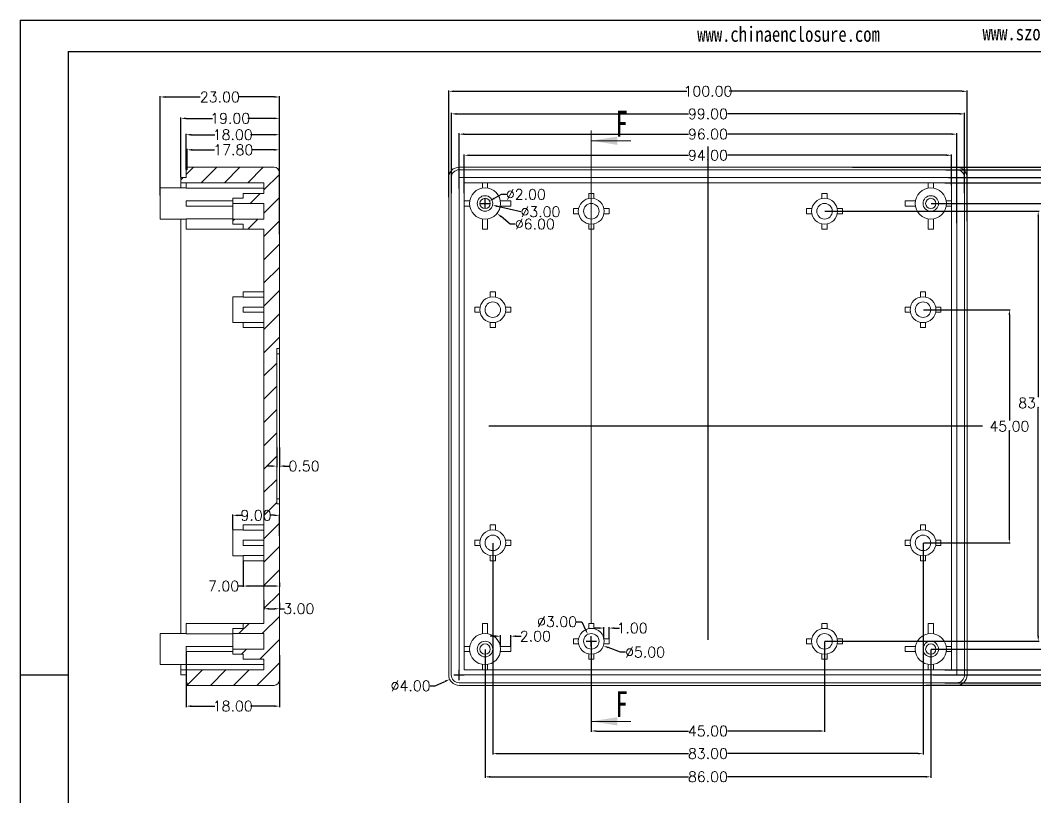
# Model space of a CAD drawing. Header units: inches. Extents: x 1348 to 2103, y 1126 to 1378.
# Drawn here: x 1745.8 to 1941.5, y 1228.6 to 1378.5 of the extents above; entities that cross this region are included whole.
import ezdxf

# ---------------------------------------------------------------- set-up
doc = ezdxf.new("R2010")
doc.units = ezdxf.units.IN
doc.header["$LTSCALE"] = 15
doc.linetypes.add('CENTER', pattern=[10.16, 6.35, -1.27, 1.27, -1.27])
doc.linetypes.add('PHANTOM', pattern=[12.7, 6.35, -1.27, 1.27, -1.27, 1.27, -1.27])
doc.layers.add('文字', color=81, linetype='Continuous')
doc.styles.add('SLDTEXTSTYLE6', font='TXT', dxfattribs={"width": 0.7})
doc.styles.get("Standard").update_dxf_attribs({"font": 'txt', "bigfont": 'gbcbig.shx'})
doc.styles.add('宋体', font='', dxfattribs={"width": 0.8, "height": 3.5})
doc.styles.get('宋体').set_extended_font_data('SimSun')
doc.dimstyles.new('2.5', dxfattribs={"dimtxt": 2, "dimasz": 1, "dimexe": 0.18, "dimexo": 0.0625, "dimgap": 0.09, "dimtad": 0, "dimtih": 1, "dimtoh": 1, "dimzin": 0, "dimdsep": 46, "dimtxsty": 'Standard', "dimcen": 1, "dimadec": 0, "dimazin": 2, "dimtfac": 1, "dimtofl": 0, "dimtmove": 0, "dimatfit": 3, "dimfxl": 0, "dimtolj": 1, "dimtzin": 0, "dimarcsym": 0})

# ---------------------------------------------------------------- blocks, each defined once
blk = doc.blocks.new('*D142')
at = {"color": 0, "lineweight": -2, "transparency": 16777216}
for p, q in [((1920, 1322.63), (1936.78, 1322.63)), ((1936.6, 1321.63), (1936.6, 1301.22)), ((1936.6, 1278.63), (1936.6, 1299.04)), ((1920, 1277.63), (1936.78, 1277.63))]:
    blk.add_line(p, q, dxfattribs=at)
at = {"color": 0, "transparency": 16777216}
for points in [[(1936.43, 1321.63), (1936.76, 1321.63), (1936.6, 1322.63)], [(1936.43, 1278.63), (1936.76, 1278.63), (1936.6, 1277.63)]]:
    blk.add_solid(points, dxfattribs=at)
at = {"layer": 'Defpoints', "color": 0, "transparency": 16777216}
for p in [(1919.94, 1322.63), (1936.6, 1322.63), (1919.94, 1277.63)]:
    blk.add_point(p, dxfattribs=at)
at = {"color": 0, "transparency": 16777216, "insert": (1936.6, 1300.13), "char_height": 2, "attachment_point": 5}
blk.add_mtext('\\A1;45.00', dxfattribs=at)
blk = doc.blocks.new('*D143')
at = {"color": 0, "lineweight": -2, "transparency": 16777216}
for p, q in [((1901, 1341.63), (1942.34, 1341.63)), ((1942.16, 1340.63), (1942.16, 1305.72)), ((1942.16, 1259.63), (1942.16, 1303.54)), ((1901, 1258.63), (1942.34, 1258.63))]:
    blk.add_line(p, q, dxfattribs=at)
at = {"color": 0, "transparency": 16777216}
for points in [[(1942, 1340.63), (1942.33, 1340.63), (1942.16, 1341.63)], [(1942, 1259.63), (1942.33, 1259.63), (1942.16, 1258.63)]]:
    blk.add_solid(points, dxfattribs=at)
at = {"layer": 'Defpoints', "color": 0, "transparency": 16777216}
for p in [(1900.94, 1341.63), (1942.16, 1341.63), (1900.94, 1258.63)]:
    blk.add_point(p, dxfattribs=at)
at = {"color": 0, "transparency": 16777216, "insert": (1942.16, 1304.63), "char_height": 2, "attachment_point": 5}
blk.add_mtext('\\A1;83.00', dxfattribs=at)
blk = doc.blocks.new('*D144')
at = {"color": 0, "lineweight": -2, "transparency": 16777216}
for p, q in [((1921.5, 1343.13), (1947.84, 1343.13)), ((1947.66, 1342.13), (1947.66, 1301.22)), ((1947.66, 1258.13), (1947.66, 1299.04)), ((1921.5, 1257.13), (1947.84, 1257.13))]:
    blk.add_line(p, q, dxfattribs=at)
at = {"color": 0, "transparency": 16777216}
for points in [[(1947.5, 1342.13), (1947.83, 1342.13), (1947.66, 1343.13)], [(1947.5, 1258.13), (1947.83, 1258.13), (1947.66, 1257.13)]]:
    blk.add_solid(points, dxfattribs=at)
at = {"layer": 'Defpoints', "color": 0, "transparency": 16777216}
for p in [(1921.44, 1343.13), (1947.66, 1343.13), (1921.44, 1257.13)]:
    blk.add_point(p, dxfattribs=at)
at = {"color": 0, "transparency": 16777216, "insert": (1947.66, 1300.13), "char_height": 2, "attachment_point": 5}
blk.add_mtext('\\A1;86.00', dxfattribs=at)
blk = doc.blocks.new('*D145')
at = {"color": 0, "lineweight": -2, "transparency": 16777216}
for p, q in [((1924.13, 1347.13), (1953.07, 1347.13)), ((1952.89, 1346.13), (1952.89, 1296.68)), ((1952.89, 1254.13), (1952.89, 1294.5)), ((1924.13, 1253.13), (1953.07, 1253.13))]:
    blk.add_line(p, q, dxfattribs=at)
at = {"color": 0, "transparency": 16777216}
for points in [[(1952.73, 1346.13), (1953.06, 1346.13), (1952.89, 1347.13)], [(1952.73, 1254.13), (1953.06, 1254.13), (1952.89, 1253.13)]]:
    blk.add_solid(points, dxfattribs=at)
at = {"layer": 'Defpoints', "color": 0, "transparency": 16777216}
for p in [(1924.07, 1347.13), (1924.07, 1253.13), (1952.89, 1253.13)]:
    blk.add_point(p, dxfattribs=at)
at = {"color": 0, "transparency": 16777216, "insert": (1952.89, 1295.59), "char_height": 2, "attachment_point": 5}
blk.add_mtext('\\A1;94.00', dxfattribs=at)
blk = doc.blocks.new('*D146')
at = {"color": 0, "lineweight": -2, "transparency": 16777216}
for p, q in [((1924.83, 1348.13), (1958.32, 1348.13)), ((1958.14, 1347.13), (1958.14, 1301.22)), ((1958.14, 1253.13), (1958.14, 1299.04)), ((1921.88, 1252.13), (1958.32, 1252.13))]:
    blk.add_line(p, q, dxfattribs=at)
at = {"color": 0, "transparency": 16777216}
for points in [[(1957.97, 1347.13), (1958.3, 1347.13), (1958.14, 1348.13)], [(1957.97, 1253.13), (1958.3, 1253.13), (1958.14, 1252.13)]]:
    blk.add_solid(points, dxfattribs=at)
at = {"layer": 'Defpoints', "color": 0, "transparency": 16777216}
for p in [(1924.76, 1348.13), (1958.14, 1348.13), (1921.82, 1252.13)]:
    blk.add_point(p, dxfattribs=at)
at = {"color": 0, "transparency": 16777216, "insert": (1958.14, 1300.13), "char_height": 2, "attachment_point": 5}
blk.add_mtext('\\A1;96.00', dxfattribs=at)
blk = doc.blocks.new('*D147')
at = {"color": 0, "lineweight": -2, "transparency": 16777216}
for p, q in [((1924.36, 1349.63), (1963.16, 1349.63)), ((1962.98, 1348.63), (1962.98, 1306.2)), ((1962.98, 1251.63), (1962.98, 1304.02)), ((1924.13, 1250.63), (1963.16, 1250.63))]:
    blk.add_line(p, q, dxfattribs=at)
at = {"color": 0, "transparency": 16777216}
for points in [[(1962.81, 1348.63), (1963.14, 1348.63), (1962.98, 1349.63)], [(1962.81, 1251.63), (1963.14, 1251.63), (1962.98, 1250.63)]]:
    blk.add_solid(points, dxfattribs=at)
at = {"layer": 'Defpoints', "color": 0, "transparency": 16777216}
for p in [(1924.3, 1349.63), (1962.98, 1349.63), (1924.07, 1250.63)]:
    blk.add_point(p, dxfattribs=at)
at = {"color": 0, "transparency": 16777216, "insert": (1962.98, 1305.11), "char_height": 2, "attachment_point": 5}
blk.add_mtext('\\A1;99.00', dxfattribs=at)
blk = doc.blocks.new('*D148')
at = {"color": 0, "lineweight": -2, "transparency": 16777216}
for p, q in [((1906.35, 1350.13), (1969.37, 1350.13)), ((1969.19, 1349.13), (1969.19, 1301.22)), ((1969.19, 1251.13), (1969.19, 1299.04)), ((1920.56, 1250.13), (1969.37, 1250.13))]:
    blk.add_line(p, q, dxfattribs=at)
at = {"color": 0, "transparency": 16777216}
for points in [[(1969.02, 1349.13), (1969.35, 1349.13), (1969.19, 1350.13)], [(1969.02, 1251.13), (1969.35, 1251.13), (1969.19, 1250.13)]]:
    blk.add_solid(points, dxfattribs=at)
at = {"layer": 'Defpoints', "color": 0, "transparency": 16777216}
for p in [(1906.29, 1350.13), (1920.49, 1250.13), (1969.19, 1250.13)]:
    blk.add_point(p, dxfattribs=at)
at = {"color": 0, "transparency": 16777216, "insert": (1969.19, 1300.13), "char_height": 2, "attachment_point": 5}
blk.add_mtext('\\A1;100.00', dxfattribs=at)
blk = doc.blocks.new('*D151')
at = {"color": 0, "lineweight": -2, "transparency": 16777216}
for p, q in [((1831.44, 1345.14), (1831.44, 1352.61)), ((1832.44, 1352.43), (1874.68, 1352.43)), ((1924.44, 1352.43), (1882.2, 1352.43)), ((1925.44, 1346.65), (1925.44, 1352.61))]:
    blk.add_line(p, q, dxfattribs=at)
at = {"color": 0, "transparency": 16777216}
for points in [[(1832.44, 1352.6), (1832.44, 1352.27), (1831.44, 1352.43)], [(1924.44, 1352.6), (1924.44, 1352.27), (1925.44, 1352.43)]]:
    blk.add_solid(points, dxfattribs=at)
at = {"layer": 'Defpoints', "color": 0, "transparency": 16777216}
for p in [(1831.44, 1352.43), (1925.44, 1346.59), (1831.44, 1345.08)]:
    blk.add_point(p, dxfattribs=at)
at = {"color": 0, "transparency": 16777216, "insert": (1878.44, 1352.43), "char_height": 2, "attachment_point": 5}
blk.add_mtext('\\A1;94.00', dxfattribs=at)
blk = doc.blocks.new('*D152')
at = {"color": 0, "lineweight": -2, "transparency": 16777216}
for p, q in [((1830.44, 1345.99), (1830.44, 1356.69)), ((1831.44, 1356.51), (1874.68, 1356.51)), ((1925.44, 1356.51), (1882.2, 1356.51)), ((1926.44, 1339.31), (1926.44, 1356.69))]:
    blk.add_line(p, q, dxfattribs=at)
at = {"color": 0, "transparency": 16777216}
for points in [[(1831.44, 1356.67), (1831.44, 1356.34), (1830.44, 1356.51)], [(1925.44, 1356.67), (1925.44, 1356.34), (1926.44, 1356.51)]]:
    blk.add_solid(points, dxfattribs=at)
at = {"layer": 'Defpoints', "color": 0, "transparency": 16777216}
for p in [(1926.44, 1356.51), (1830.44, 1345.93), (1926.44, 1339.25)]:
    blk.add_point(p, dxfattribs=at)
at = {"color": 0, "transparency": 16777216, "insert": (1878.44, 1356.51), "char_height": 2, "attachment_point": 5}
blk.add_mtext('\\A1;96.00', dxfattribs=at)
blk = doc.blocks.new('*D153')
at = {"color": 0, "lineweight": -2, "transparency": 16777216}
for p, q in [((1828.94, 1345.14), (1828.94, 1360.6)), ((1829.94, 1360.42), (1874.68, 1360.42)), ((1926.94, 1360.42), (1882.2, 1360.42)), ((1927.94, 1345.14), (1927.94, 1360.6))]:
    blk.add_line(p, q, dxfattribs=at)
at = {"color": 0, "transparency": 16777216}
for points in [[(1829.94, 1360.59), (1829.94, 1360.25), (1828.94, 1360.42)], [(1926.94, 1360.59), (1926.94, 1360.25), (1927.94, 1360.42)]]:
    blk.add_solid(points, dxfattribs=at)
at = {"layer": 'Defpoints', "color": 0, "transparency": 16777216}
for p in [(1927.94, 1360.42), (1828.94, 1345.08), (1927.94, 1345.08)]:
    blk.add_point(p, dxfattribs=at)
at = {"color": 0, "transparency": 16777216, "insert": (1878.44, 1360.42), "char_height": 2, "attachment_point": 5}
blk.add_mtext('\\A1;99.00', dxfattribs=at)
blk = doc.blocks.new('*D154')
at = {"color": 0, "lineweight": -2, "transparency": 16777216}
for p, q in [((1828.44, 1344.33), (1828.44, 1364.96)), ((1829.44, 1364.78), (1874.35, 1364.78)), ((1927.44, 1364.78), (1882.53, 1364.78)), ((1928.44, 1339.7), (1928.44, 1364.96))]:
    blk.add_line(p, q, dxfattribs=at)
at = {"color": 0, "transparency": 16777216}
for points in [[(1829.44, 1364.94), (1829.44, 1364.61), (1828.44, 1364.78)], [(1927.44, 1364.94), (1927.44, 1364.61), (1928.44, 1364.78)]]:
    blk.add_solid(points, dxfattribs=at)
at = {"layer": 'Defpoints', "color": 0, "transparency": 16777216}
for p in [(1828.44, 1364.78), (1828.44, 1344.27), (1928.44, 1339.64)]:
    blk.add_point(p, dxfattribs=at)
at = {"color": 0, "transparency": 16777216, "insert": (1878.44, 1364.78), "char_height": 2, "attachment_point": 5}
blk.add_mtext('\\A1;100.00', dxfattribs=at)
blk = doc.blocks.new('*D155')
at = {"color": 0, "lineweight": -2, "transparency": 16777216}
for p, q in [((1855.94, 1258.56), (1855.94, 1241.13)), ((1900.94, 1258.56), (1900.94, 1241.13)), ((1856.94, 1241.31), (1874.68, 1241.31)), ((1899.94, 1241.31), (1882.2, 1241.31))]:
    blk.add_line(p, q, dxfattribs=at)
at = {"color": 0, "transparency": 16777216}
for points in [[(1856.94, 1241.48), (1856.94, 1241.15), (1855.94, 1241.31)], [(1899.94, 1241.48), (1899.94, 1241.15), (1900.94, 1241.31)]]:
    blk.add_solid(points, dxfattribs=at)
at = {"layer": 'Defpoints', "color": 0, "transparency": 16777216}
for p in [(1855.94, 1258.63), (1900.94, 1258.63), (1900.94, 1241.31)]:
    blk.add_point(p, dxfattribs=at)
at = {"color": 0, "transparency": 16777216, "insert": (1878.44, 1241.31), "char_height": 2, "attachment_point": 5}
blk.add_mtext('\\A1;45.00', dxfattribs=at)
blk = doc.blocks.new('*D156')
at = {"color": 0, "lineweight": -2, "transparency": 16777216}
for p, q in [((1836.94, 1277.56), (1836.94, 1236.77)), ((1919.94, 1277.56), (1919.94, 1236.77)), ((1837.94, 1236.95), (1874.68, 1236.95)), ((1918.94, 1236.95), (1882.2, 1236.95))]:
    blk.add_line(p, q, dxfattribs=at)
at = {"color": 0, "transparency": 16777216}
for points in [[(1837.94, 1237.11), (1837.94, 1236.78), (1836.94, 1236.95)], [(1918.94, 1237.11), (1918.94, 1236.78), (1919.94, 1236.95)]]:
    blk.add_solid(points, dxfattribs=at)
at = {"layer": 'Defpoints', "color": 0, "transparency": 16777216}
for p in [(1836.94, 1277.63), (1919.94, 1277.63), (1919.94, 1236.95)]:
    blk.add_point(p, dxfattribs=at)
at = {"color": 0, "transparency": 16777216, "insert": (1878.44, 1236.95), "char_height": 2, "attachment_point": 5}
blk.add_mtext('\\A1;83.00', dxfattribs=at)
blk = doc.blocks.new('*D157')
at = {"color": 0, "lineweight": -2, "transparency": 16777216}
for p, q in [((1835.44, 1257.06), (1835.44, 1232.29)), ((1921.44, 1257.06), (1921.44, 1232.29)), ((1836.44, 1232.47), (1874.68, 1232.47)), ((1920.44, 1232.47), (1882.2, 1232.47))]:
    blk.add_line(p, q, dxfattribs=at)
at = {"color": 0, "transparency": 16777216}
for points in [[(1836.44, 1232.64), (1836.44, 1232.3), (1835.44, 1232.47)], [(1920.44, 1232.64), (1920.44, 1232.3), (1921.44, 1232.47)]]:
    blk.add_solid(points, dxfattribs=at)
at = {"layer": 'Defpoints', "color": 0, "transparency": 16777216}
for p in [(1835.44, 1257.13), (1921.44, 1257.13), (1921.44, 1232.47)]:
    blk.add_point(p, dxfattribs=at)
at = {"color": 0, "transparency": 16777216, "insert": (1878.44, 1232.47), "char_height": 2, "attachment_point": 5}
blk.add_mtext('\\A1;86.00', dxfattribs=at)
blk = doc.blocks.new('*D158')
at = {"color": 0, "lineweight": -2, "transparency": 16777216}
for p, q in [((1777.97, 1350.19), (1777.97, 1353.66)), ((1778.97, 1353.48), (1783.28, 1353.48)), ((1794.77, 1353.48), (1790.46, 1353.48)), ((1795.77, 1346.03), (1795.77, 1353.66))]:
    blk.add_line(p, q, dxfattribs=at)
at = {"color": 0, "transparency": 16777216}
for points in [[(1778.97, 1353.65), (1778.97, 1353.31), (1777.97, 1353.48)], [(1794.77, 1353.65), (1794.77, 1353.31), (1795.77, 1353.48)]]:
    blk.add_solid(points, dxfattribs=at)
at = {"layer": 'Defpoints', "color": 0, "transparency": 16777216}
for p in [(1777.97, 1353.48), (1777.97, 1350.13), (1795.77, 1345.97)]:
    blk.add_point(p, dxfattribs=at)
at = {"color": 0, "transparency": 16777216, "insert": (1786.87, 1353.48), "char_height": 2, "attachment_point": 5}
blk.add_mtext('\\A1;17.80', dxfattribs=at)
blk = doc.blocks.new('*D159')
at = {"color": 0, "lineweight": -2, "transparency": 16777216}
for p, q in [((1777.77, 1349.69), (1777.77, 1356.58)), ((1778.77, 1356.4), (1783.34, 1356.4)), ((1794.77, 1356.4), (1790.19, 1356.4)), ((1795.77, 1341.7), (1795.77, 1356.58))]:
    blk.add_line(p, q, dxfattribs=at)
at = {"color": 0, "transparency": 16777216}
for points in [[(1778.77, 1356.57), (1778.77, 1356.23), (1777.77, 1356.4)], [(1794.77, 1356.57), (1794.77, 1356.23), (1795.77, 1356.4)]]:
    blk.add_solid(points, dxfattribs=at)
at = {"layer": 'Defpoints', "color": 0, "transparency": 16777216}
for p in [(1777.77, 1356.4), (1777.77, 1349.63), (1795.77, 1341.64)]:
    blk.add_point(p, dxfattribs=at)
at = {"color": 0, "transparency": 16777216, "insert": (1786.77, 1356.4), "char_height": 2, "attachment_point": 5}
blk.add_mtext('\\A1;18.00', dxfattribs=at)
blk = doc.blocks.new('*D160')
at = {"color": 0, "lineweight": -2, "transparency": 16777216}
for p, q in [((1776.77, 1348.19), (1776.77, 1359.74)), ((1777.77, 1359.56), (1782.84, 1359.56)), ((1794.77, 1359.56), (1789.69, 1359.56)), ((1795.77, 1341.77), (1795.77, 1359.74))]:
    blk.add_line(p, q, dxfattribs=at)
at = {"color": 0, "transparency": 16777216}
for points in [[(1777.77, 1359.73), (1777.77, 1359.39), (1776.77, 1359.56)], [(1794.77, 1359.73), (1794.77, 1359.39), (1795.77, 1359.56)]]:
    blk.add_solid(points, dxfattribs=at)
at = {"layer": 'Defpoints', "color": 0, "transparency": 16777216}
for p in [(1776.77, 1359.56), (1776.77, 1348.13), (1795.77, 1341.7)]:
    blk.add_point(p, dxfattribs=at)
at = {"color": 0, "transparency": 16777216, "insert": (1786.27, 1359.56), "char_height": 2, "attachment_point": 5}
blk.add_mtext('\\A1;19.00', dxfattribs=at)
blk = doc.blocks.new('*D161')
at = {"color": 0, "lineweight": -2, "transparency": 16777216}
for p, q in [((1772.77, 1344.69), (1772.77, 1363.86)), ((1773.77, 1363.68), (1780.51, 1363.68)), ((1794.77, 1363.68), (1788.02, 1363.68)), ((1795.77, 1337.22), (1795.77, 1363.86))]:
    blk.add_line(p, q, dxfattribs=at)
at = {"color": 0, "transparency": 16777216}
for points in [[(1773.77, 1363.85), (1773.77, 1363.51), (1772.77, 1363.68)], [(1794.77, 1363.85), (1794.77, 1363.51), (1795.77, 1363.68)]]:
    blk.add_solid(points, dxfattribs=at)
at = {"layer": 'Defpoints', "color": 0, "transparency": 16777216}
for p in [(1772.77, 1363.68), (1772.77, 1344.63), (1795.77, 1337.16)]:
    blk.add_point(p, dxfattribs=at)
at = {"color": 0, "transparency": 16777216, "insert": (1784.27, 1363.68), "char_height": 2, "attachment_point": 5}
blk.add_mtext('\\A1;23.00', dxfattribs=at)
blk = doc.blocks.new('*D162')
at = {"color": 0, "lineweight": -2, "transparency": 16777216}
for p, q in [((1786.77, 1280.19), (1786.77, 1283.12)), ((1787.77, 1282.94), (1788.51, 1282.94)), ((1794.77, 1282.94), (1794.02, 1282.94)), ((1795.77, 1279.01), (1795.77, 1283.12))]:
    blk.add_line(p, q, dxfattribs=at)
at = {"color": 0, "transparency": 16777216}
for points in [[(1787.77, 1283.1), (1787.77, 1282.77), (1786.77, 1282.94)], [(1794.77, 1283.1), (1794.77, 1282.77), (1795.77, 1282.94)]]:
    blk.add_solid(points, dxfattribs=at)
at = {"layer": 'Defpoints', "color": 0, "transparency": 16777216}
for p in [(1786.77, 1282.94), (1786.77, 1280.13), (1795.77, 1278.95)]:
    blk.add_point(p, dxfattribs=at)
at = {"color": 0, "transparency": 16777216, "insert": (1791.27, 1282.94), "char_height": 2, "attachment_point": 5}
blk.add_mtext('\\A1;9.00', dxfattribs=at)
blk = doc.blocks.new('*D163')
at = {"color": 0, "lineweight": -2, "transparency": 16777216}
for p, q in [((1788.77, 1274.12), (1788.77, 1269.11)), ((1788.77, 1269.29), (1787.77, 1269.29)), ((1794.77, 1269.29), (1789.77, 1269.29)), ((1795.77, 1269.95), (1795.77, 1269.11))]:
    blk.add_line(p, q, dxfattribs=at)
at = {"color": 0, "transparency": 16777216}
for points in [[(1789.77, 1269.46), (1789.77, 1269.13), (1788.77, 1269.29)], [(1794.77, 1269.46), (1794.77, 1269.13), (1795.77, 1269.29)]]:
    blk.add_solid(points, dxfattribs=at)
at = {"layer": 'Defpoints', "color": 0, "transparency": 16777216}
for p in [(1788.77, 1274.18), (1788.77, 1269.29), (1795.77, 1270.01)]:
    blk.add_point(p, dxfattribs=at)
at = {"color": 0, "transparency": 16777216, "insert": (1785.01, 1269.29), "char_height": 2, "attachment_point": 5}
blk.add_mtext('\\A1;7.00', dxfattribs=at)
blk = doc.blocks.new('*D164')
at = {"color": 0, "lineweight": -2, "transparency": 16777216}
for p, q in [((1792.77, 1266.57), (1792.77, 1264.73)), ((1793.77, 1264.91), (1794.77, 1264.91)), ((1795.77, 1266.05), (1795.77, 1264.73)), ((1795.77, 1264.91), (1796.77, 1264.91))]:
    blk.add_line(p, q, dxfattribs=at)
at = {"color": 0, "transparency": 16777216}
for points in [[(1793.77, 1265.08), (1793.77, 1264.74), (1792.77, 1264.91)], [(1794.77, 1265.08), (1794.77, 1264.74), (1795.77, 1264.91)]]:
    blk.add_solid(points, dxfattribs=at)
at = {"layer": 'Defpoints', "color": 0, "transparency": 16777216}
for p in [(1792.77, 1266.63), (1795.77, 1266.11), (1795.77, 1264.91)]:
    blk.add_point(p, dxfattribs=at)
at = {"color": 0, "transparency": 16777216, "insert": (1799.52, 1264.91), "char_height": 2, "attachment_point": 5}
blk.add_mtext('\\A1;3.00', dxfattribs=at)
blk = doc.blocks.new('*D165')
at = {"color": 0, "lineweight": -2, "transparency": 16777216}
for p, q in [((1795.27, 1296.01), (1795.27, 1292.26)), ((1795.77, 1296.01), (1795.77, 1292.26)), ((1794.27, 1292.44), (1793.27, 1292.44)), ((1796.77, 1292.44), (1797.77, 1292.44))]:
    blk.add_line(p, q, dxfattribs=at)
at = {"color": 0, "transparency": 16777216}
for points in [[(1794.27, 1292.6), (1794.27, 1292.27), (1795.27, 1292.44)], [(1796.77, 1292.6), (1796.77, 1292.27), (1795.77, 1292.44)]]:
    blk.add_solid(points, dxfattribs=at)
at = {"layer": 'Defpoints', "color": 0, "transparency": 16777216}
for p in [(1795.27, 1296.07), (1795.77, 1296.07), (1795.77, 1292.44)]:
    blk.add_point(p, dxfattribs=at)
at = {"color": 0, "transparency": 16777216, "insert": (1800.52, 1292.44), "char_height": 2, "attachment_point": 5}
blk.add_mtext('\\A1;0.50', dxfattribs=at)
blk = doc.blocks.new('*D166')
at = {"color": 0, "lineweight": -2, "transparency": 16777216}
for p, q in [((1777.77, 1256.56), (1777.77, 1245.93)), ((1795.77, 1255.97), (1795.77, 1245.93)), ((1778.77, 1246.11), (1783.34, 1246.11)), ((1794.77, 1246.11), (1790.19, 1246.11))]:
    blk.add_line(p, q, dxfattribs=at)
at = {"color": 0, "transparency": 16777216}
for points in [[(1778.77, 1246.28), (1778.77, 1245.94), (1777.77, 1246.11)], [(1794.77, 1246.28), (1794.77, 1245.94), (1795.77, 1246.11)]]:
    blk.add_solid(points, dxfattribs=at)
at = {"layer": 'Defpoints', "color": 0, "transparency": 16777216}
for p in [(1777.77, 1256.63), (1795.77, 1256.03), (1795.77, 1246.11)]:
    blk.add_point(p, dxfattribs=at)
at = {"color": 0, "transparency": 16777216, "insert": (1786.77, 1246.11), "char_height": 2, "attachment_point": 5}
blk.add_mtext('\\A1;18.00', dxfattribs=at)
blk = doc.blocks.new('*D167')
at = {"color": 0, "lineweight": -2, "transparency": 16777216}
for p, q in [((1830.44, 1251.13), (1830.44, 1253.13)), ((1825.85, 1250.03), (1827.71, 1250.88)), ((1829.44, 1252.13), (1831.44, 1252.13)), ((1824.85, 1250.03), (1825.85, 1250.03))]:
    blk.add_line(p, q, dxfattribs=at)
at = {"color": 0, "transparency": 16777216}
blk.add_solid([(1827.64, 1251.03), (1827.78, 1250.73), (1828.62, 1251.3)], dxfattribs=at)
at = {"layer": 'Defpoints', "color": 0, "transparency": 16777216}
for p in [(1832.26, 1252.96), (1828.62, 1251.3)]:
    blk.add_point(p, dxfattribs=at)
at = {"color": 0, "transparency": 16777216, "insert": (1821.09, 1250.03), "char_height": 2, "attachment_point": 5}
blk.add_mtext('\\A1;∅4.00', dxfattribs=at)
blk = doc.blocks.new('*D168')
at = {"color": 0, "lineweight": -2, "transparency": 16777216}
for p, q in [((1837.4, 1259.61), (1836.4, 1259.61)), ((1838.4, 1257.69), (1838.4, 1259.79)), ((1840.4, 1257.69), (1840.4, 1259.79)), ((1841.4, 1259.61), (1842.4, 1259.61))]:
    blk.add_line(p, q, dxfattribs=at)
at = {"color": 0, "transparency": 16777216}
for points in [[(1837.4, 1259.78), (1837.4, 1259.45), (1838.4, 1259.61)], [(1841.4, 1259.78), (1841.4, 1259.45), (1840.4, 1259.61)]]:
    blk.add_solid(points, dxfattribs=at)
at = {"layer": 'Defpoints', "color": 0, "transparency": 16777216}
for p in [(1840.4, 1259.61), (1838.4, 1257.63), (1840.4, 1257.63)]:
    blk.add_point(p, dxfattribs=at)
at = {"color": 0, "transparency": 16777216, "insert": (1845.15, 1259.61), "char_height": 2, "attachment_point": 5}
blk.add_mtext('\\A1;2.00', dxfattribs=at)
blk = doc.blocks.new('*D169')
at = {"color": 0, "lineweight": -2, "transparency": 16777216}
for p, q in [((1857.39, 1261.18), (1856.39, 1261.18)), ((1858.39, 1259.19), (1858.39, 1261.36)), ((1859.39, 1259.19), (1859.39, 1261.36)), ((1860.39, 1261.18), (1861.39, 1261.18))]:
    blk.add_line(p, q, dxfattribs=at)
at = {"color": 0, "transparency": 16777216}
for points in [[(1857.39, 1261.34), (1857.39, 1261.01), (1858.39, 1261.18)], [(1860.39, 1261.34), (1860.39, 1261.01), (1859.39, 1261.18)]]:
    blk.add_solid(points, dxfattribs=at)
at = {"layer": 'Defpoints', "color": 0, "transparency": 16777216}
for p in [(1859.39, 1261.18), (1858.39, 1259.13), (1859.39, 1259.13)]:
    blk.add_point(p, dxfattribs=at)
at = {"color": 0, "transparency": 16777216, "insert": (1863.81, 1261.18), "char_height": 2, "attachment_point": 5}
blk.add_mtext('\\A1;1.00', dxfattribs=at)
blk = doc.blocks.new('*D170')
at = {"color": 0, "lineweight": -2, "transparency": 16777216}
for p, q in [((1854.94, 1258.63), (1856.94, 1258.63)), ((1855.94, 1257.63), (1855.94, 1259.63)), ((1861.57, 1256.53), (1859.22, 1257.41)), ((1862.57, 1256.53), (1861.57, 1256.53))]:
    blk.add_line(p, q, dxfattribs=at)
at = {"color": 0, "transparency": 16777216}
blk.add_solid([(1859.28, 1257.56), (1859.16, 1257.25), (1858.28, 1257.76)], dxfattribs=at)
at = {"layer": 'Defpoints', "color": 0, "transparency": 16777216}
for p in [(1853.6, 1259.5), (1858.28, 1257.76)]:
    blk.add_point(p, dxfattribs=at)
at = {"color": 0, "transparency": 16777216, "insert": (1866.32, 1256.53), "char_height": 2, "attachment_point": 5}
blk.add_mtext('\\A1;∅5.00', dxfattribs=at)
blk = doc.blocks.new('*D171')
at = {"color": 0, "lineweight": -2, "transparency": 16777216}
for p, q in [((1853.1, 1262.4), (1854.1, 1262.4)), ((1854.1, 1262.4), (1854.84, 1260.87)), ((1854.94, 1258.63), (1856.94, 1258.63)), ((1855.94, 1257.63), (1855.94, 1259.63))]:
    blk.add_line(p, q, dxfattribs=at)
at = {"color": 0, "transparency": 16777216}
blk.add_solid([(1854.99, 1260.95), (1854.69, 1260.8), (1855.28, 1259.98)], dxfattribs=at)
at = {"layer": 'Defpoints', "color": 0, "transparency": 16777216}
for p in [(1855.28, 1259.98), (1856.6, 1257.28)]:
    blk.add_point(p, dxfattribs=at)
at = {"color": 0, "transparency": 16777216, "insert": (1849.34, 1262.4), "char_height": 2, "attachment_point": 5}
blk.add_mtext('\\A1;∅3.00', dxfattribs=at)
blk = doc.blocks.new('*D172')
at = {"color": 0, "lineweight": -2, "transparency": 16777216}
for p, q in [((1834.44, 1343.13), (1836.44, 1343.13)), ((1835.44, 1342.13), (1835.44, 1344.13)), ((1840.28, 1339.15), (1838.53, 1340.59)), ((1841.28, 1339.15), (1840.28, 1339.15))]:
    blk.add_line(p, q, dxfattribs=at)
at = {"color": 0, "transparency": 16777216}
blk.add_solid([(1838.64, 1340.72), (1838.43, 1340.46), (1837.76, 1341.22)], dxfattribs=at)
at = {"layer": 'Defpoints', "color": 0, "transparency": 16777216}
for p in [(1833.12, 1345.03), (1837.76, 1341.22)]:
    blk.add_point(p, dxfattribs=at)
at = {"color": 0, "transparency": 16777216, "insert": (1845.04, 1339.15), "char_height": 2, "attachment_point": 5}
blk.add_mtext('\\A1;∅6.00', dxfattribs=at)
blk = doc.blocks.new('*D173')
at = {"color": 0, "lineweight": -2, "transparency": 16777216}
for p, q in [((1834.44, 1343.13), (1836.44, 1343.13)), ((1835.44, 1342.13), (1835.44, 1344.13)), ((1842.37, 1341.52), (1837.87, 1342.56))]:
    blk.add_line(p, q, dxfattribs=at)
at = {"color": 0, "transparency": 16777216}
blk.add_solid([(1837.91, 1342.73), (1837.84, 1342.4), (1836.9, 1342.79)], dxfattribs=at)
at = {"layer": 'Defpoints', "color": 0, "transparency": 16777216}
for p in [(1833.98, 1343.47), (1836.9, 1342.79)]:
    blk.add_point(p, dxfattribs=at)
at = {"color": 0, "transparency": 16777216, "insert": (1846.13, 1341.52), "char_height": 2, "attachment_point": 5}
blk.add_mtext('\\A1;∅3.00', dxfattribs=at)
blk = doc.blocks.new('*D174')
at = {"color": 0, "lineweight": -2, "transparency": 16777216}
for p, q in [((1838.56, 1344.87), (1837.18, 1344.1)), ((1839.56, 1344.87), (1838.56, 1344.87)), ((1834.44, 1343.13), (1836.44, 1343.13)), ((1835.44, 1342.13), (1835.44, 1344.13))]:
    blk.add_line(p, q, dxfattribs=at)
at = {"color": 0, "transparency": 16777216}
blk.add_solid([(1837.1, 1344.25), (1837.27, 1343.96), (1836.31, 1343.62)], dxfattribs=at)
at = {"layer": 'Defpoints', "color": 0, "transparency": 16777216}
for p in [(1834.57, 1342.64), (1836.31, 1343.62)]:
    blk.add_point(p, dxfattribs=at)
at = {"color": 0, "transparency": 16777216, "insert": (1843.31, 1344.87), "char_height": 2, "attachment_point": 5}
blk.add_mtext('\\A1;∅2.00', dxfattribs=at)

msp = doc.modelspace()

# ---------------------------------------------------------------- hatches: boundary and pattern name
at = {"linetype": 'Continuous', "lineweight": 0}
h = msp.add_hatch(dxfattribs=at)
h.set_pattern_fill('ANSI31', color=4, style=0)
h.set_pattern_definition([(45, (1297.906, 846.401), (-2.245064, 2.245064), [])])
edge = h.paths.add_edge_path(flags=0)
edge.add_line((1788.767, 1338.178), (1792.767, 1338.178))
edge.add_line((1792.767, 1338.178), (1792.767, 1262.077))
edge.add_line((1792.767, 1262.077), (1788.767, 1262.077))
edge.add_line((1788.767, 1262.077), (1788.767, 1261.127))
edge.add_line((1788.767, 1261.127), (1786.767, 1261.127))
edge.add_line((1786.767, 1261.127), (1786.767, 1260.127))
edge.add_line((1786.767, 1260.127), (1792.767, 1260.127))
edge.add_line((1792.767, 1260.127), (1792.767, 1257.127))
edge.add_line((1792.767, 1257.127), (1786.767, 1257.127))
edge.add_line((1786.767, 1257.127), (1786.767, 1256.127))
edge.add_line((1786.767, 1256.127), (1788.767, 1256.127))
edge.add_line((1788.767, 1256.127), (1788.767, 1255.178))
edge.add_line((1788.767, 1255.178), (1792.767, 1255.178))
edge.add_line((1792.767, 1255.178), (1792.767, 1253.127))
edge.add_line((1792.767, 1253.127), (1776.767, 1253.127))
edge.add_line((1776.767, 1253.127), (1776.767, 1252.127))
edge.add_line((1776.767, 1252.127), (1777.767, 1252.127))
edge.add_line((1777.767, 1252.127), (1777.767, 1250.627))
edge.add_line((1777.767, 1250.627), (1777.967, 1250.627))
edge.add_line((1777.967, 1250.627), (1777.967, 1250.127))
edge.add_line((1777.967, 1250.127), (1794.767, 1250.127))
edge.add_arc((1794.767, 1251.127), 1, 270, 360)
edge.add_line((1795.767, 1251.127), (1795.767, 1285.127))
edge.add_line((1795.767, 1285.127), (1795.267, 1285.127))
edge.add_line((1795.267, 1285.127), (1795.267, 1315.127))
edge.add_line((1795.267, 1315.127), (1795.767, 1315.127))
edge.add_line((1795.767, 1315.127), (1795.767, 1349.127))
edge.add_arc((1794.767, 1349.127), 1, 0, 90)
edge.add_line((1794.767, 1350.127), (1777.967, 1350.127))
edge.add_line((1777.967, 1350.127), (1777.967, 1349.627))
edge.add_line((1777.967, 1349.627), (1777.767, 1349.627))
edge.add_line((1777.767, 1349.627), (1777.767, 1348.127))
edge.add_line((1777.767, 1348.127), (1776.767, 1348.127))
edge.add_line((1776.767, 1348.127), (1776.767, 1347.127))
edge.add_line((1776.767, 1347.127), (1792.767, 1347.127))
edge.add_line((1792.767, 1347.127), (1792.767, 1345.077))
edge.add_line((1792.767, 1345.077), (1788.767, 1345.077))
edge.add_line((1788.767, 1345.077), (1788.767, 1344.127))
edge.add_line((1788.767, 1344.127), (1786.767, 1344.127))
edge.add_line((1786.767, 1344.127), (1786.767, 1343.127))
edge.add_line((1786.767, 1343.127), (1792.767, 1343.127))
edge.add_line((1792.767, 1343.127), (1792.767, 1340.127))
edge.add_line((1792.767, 1340.127), (1786.767, 1340.127))
edge.add_line((1786.767, 1340.127), (1786.767, 1339.127))
edge.add_line((1786.767, 1339.127), (1788.767, 1339.127))
edge.add_line((1788.767, 1339.127), (1788.767, 1338.178))

# ---------------------------------------------------------------- linework, layer by layer
for p, q in [((1745.783, 1378.486), (2103.356, 1378.486)), ((1745.783, 1378.486), (1745.783, 1125.657)), ((1755.036, 1372.466), (2097.336, 1372.466)), ((1755.036, 1372.466), (1755.036, 1131.676)), ((1755.036, 1252.071), (1745.783, 1252.071)), ((1745.783, 1242.707), (1745.783, 1125.657))]:
    msp.add_line(p, q)
at = {"color": 7, "linetype": 'CENTER', "lineweight": 0}
msp.add_line((1855.939, 1357.242), (1855.939, 1243.178), dxfattribs=at)
at = {"color": 7, "linetype": 'Continuous', "lineweight": 0}
for p, q in [((1863.539, 1355.242), (1855.939, 1355.242)), ((1863.539, 1243.178), (1855.939, 1243.178))]:
    msp.add_line(p, q, dxfattribs=at)
at = {"color": 1, "linetype": 'PHANTOM', "lineweight": 30}
for p, q in [((1878.439, 1354.127), (1878.439, 1246.127)), ((1931.439, 1300.127), (1824.439, 1300.127))]:
    msp.add_line(p, q, dxfattribs=at)
at = {"color": 7, "linetype": 'Continuous', "lineweight": 15}
for p, q in [((1777.767, 1349.627), (1777.767, 1348.127)), ((1777.767, 1349.627), (1777.967, 1349.627)), ((1777.967, 1349.627), (1777.967, 1350.127)), ((1794.767, 1350.127), (1777.967, 1350.127)), ((1795.767, 1349.127), (1795.767, 1315.127)), ((1926.439, 1350.127), (1830.439, 1350.127)), ((1926.439, 1349.627), (1830.439, 1349.627)), ((1776.767, 1347.127), (1776.767, 1348.127)), ((1777.767, 1348.127), (1776.767, 1348.127)), ((1792.767, 1347.127), (1776.767, 1347.127)), ((1776.767, 1347.127), (1776.767, 1346.127)), ((1777.767, 1346.085), (1777.767, 1347.127)), ((1792.767, 1347.127), (1792.767, 1345.077)), ((1828.439, 1348.127), (1828.439, 1252.127)), ((1828.939, 1348.127), (1828.939, 1252.127)), ((1926.439, 1348.127), (1830.439, 1348.127)), ((1830.439, 1348.127), (1830.439, 1252.127)), ((1831.439, 1347.127), (1831.439, 1253.127)), ((1925.439, 1347.127), (1831.439, 1347.127)), ((1834.939, 1347.127), (1834.939, 1346.085)), ((1835.939, 1346.085), (1835.939, 1347.127)), ((1920.939, 1346.085), (1920.939, 1347.127)), ((1921.939, 1347.127), (1921.939, 1346.085)), ((1925.439, 1253.127), (1925.439, 1347.127)), ((1926.439, 1252.127), (1926.439, 1348.127)), ((1927.939, 1252.127), (1927.939, 1348.127)), ((1928.439, 1252.127), (1928.439, 1348.127)), ((1777.767, 1346.127), (1772.767, 1346.127)), ((1772.767, 1343.127), (1772.767, 1346.127)), ((1792.767, 1346.085), (1777.767, 1346.085)), ((1788.767, 1344.127), (1788.767, 1345.077)), ((1788.767, 1345.077), (1792.767, 1345.077)), ((1855.439, 1345.077), (1855.439, 1344.077)), ((1856.439, 1345.077), (1855.439, 1345.077)), ((1856.439, 1344.077), (1856.439, 1345.077)), ((1900.439, 1344.077), (1900.439, 1345.077)), ((1900.439, 1345.077), (1901.439, 1345.077)), ((1901.439, 1345.077), (1901.439, 1344.077)), ((1772.767, 1340.127), (1772.767, 1343.127)), ((1777.767, 1342.627), (1777.767, 1343.627)), ((1786.767, 1343.627), (1777.767, 1343.627)), ((1786.767, 1342.627), (1777.767, 1342.627)), ((1786.767, 1343.127), (1786.767, 1344.127)), ((1788.767, 1344.127), (1786.767, 1344.127)), ((1792.767, 1343.127), (1786.767, 1343.127)), ((1786.767, 1343.127), (1786.767, 1340.127)), ((1792.767, 1343.127), (1792.767, 1340.127)), ((1832.481, 1343.627), (1831.439, 1343.627)), ((1831.439, 1342.627), (1832.481, 1342.627)), ((1840.397, 1343.627), (1838.397, 1343.627)), ((1838.397, 1342.627), (1840.397, 1342.627)), ((1840.397, 1342.627), (1840.397, 1343.627)), ((1916.481, 1343.627), (1918.481, 1343.627)), ((1916.481, 1342.627), (1916.481, 1343.627)), ((1918.481, 1342.627), (1916.481, 1342.627)), ((1924.397, 1343.627), (1925.439, 1343.627)), ((1925.439, 1342.627), (1924.397, 1342.627)), ((1853.489, 1342.127), (1852.489, 1342.127)), ((1852.489, 1342.127), (1852.489, 1341.127)), ((1852.489, 1341.127), (1853.489, 1341.127)), ((1859.388, 1342.127), (1858.388, 1342.127)), ((1858.388, 1341.127), (1859.388, 1341.127)), ((1859.388, 1341.127), (1859.388, 1342.127)), ((1897.489, 1341.127), (1897.489, 1342.127)), ((1897.489, 1342.127), (1898.489, 1342.127)), ((1898.489, 1341.127), (1897.489, 1341.127)), ((1903.388, 1342.127), (1904.388, 1342.127)), ((1904.388, 1341.127), (1903.388, 1341.127)), ((1904.388, 1342.127), (1904.388, 1341.127)), ((1772.767, 1340.127), (1777.767, 1340.127)), ((1776.767, 1340.127), (1776.767, 1260.127)), ((1786.767, 1340.169), (1777.767, 1340.169)), ((1777.767, 1338.169), (1777.767, 1340.169)), ((1786.767, 1339.127), (1786.767, 1340.127)), ((1786.767, 1340.127), (1792.767, 1340.127)), ((1786.767, 1339.127), (1788.767, 1339.127)), ((1788.767, 1338.178), (1788.767, 1339.127)), ((1834.939, 1340.169), (1834.939, 1338.169)), ((1835.939, 1338.169), (1835.939, 1340.169)), ((1855.439, 1339.178), (1855.439, 1338.178)), ((1856.439, 1338.178), (1856.439, 1339.178)), ((1900.439, 1338.178), (1900.439, 1339.178)), ((1901.439, 1339.178), (1901.439, 1338.178)), ((1920.939, 1338.169), (1920.939, 1340.169)), ((1921.939, 1340.169), (1921.939, 1338.169)), ((1792.767, 1338.169), (1777.767, 1338.169)), ((1792.767, 1338.178), (1788.767, 1338.178)), ((1792.767, 1338.178), (1792.767, 1262.077)), ((1834.939, 1338.169), (1835.939, 1338.169)), ((1855.439, 1338.178), (1856.439, 1338.178)), ((1901.439, 1338.178), (1900.439, 1338.178)), ((1921.939, 1338.169), (1920.939, 1338.169)), ((1788.767, 1325.127), (1786.767, 1325.127)), ((1786.767, 1320.127), (1786.767, 1325.127)), ((1788.767, 1326.077), (1788.767, 1325.077)), ((1792.767, 1326.077), (1788.767, 1326.077)), ((1792.767, 1325.077), (1788.767, 1325.077)), ((1836.439, 1325.077), (1836.439, 1326.077)), ((1836.439, 1326.077), (1837.439, 1326.077)), ((1837.439, 1326.077), (1837.439, 1325.077)), ((1920.439, 1326.077), (1919.439, 1326.077)), ((1919.439, 1326.077), (1919.439, 1325.077)), ((1920.439, 1325.077), (1920.439, 1326.077)), ((1788.767, 1323.127), (1788.767, 1322.127)), ((1792.767, 1323.127), (1788.767, 1323.127)), ((1833.489, 1322.127), (1833.489, 1323.127)), ((1833.489, 1323.127), (1834.489, 1323.127)), ((1839.388, 1323.127), (1840.388, 1323.127)), ((1840.388, 1323.127), (1840.388, 1322.127)), ((1916.489, 1323.127), (1916.489, 1322.127)), ((1917.489, 1323.127), (1916.489, 1323.127)), ((1923.388, 1323.127), (1922.388, 1323.127)), ((1923.388, 1322.127), (1923.388, 1323.127)), ((1792.767, 1322.127), (1788.767, 1322.127)), ((1834.489, 1322.127), (1833.489, 1322.127)), ((1840.388, 1322.127), (1839.388, 1322.127)), ((1916.489, 1322.127), (1917.489, 1322.127)), ((1922.388, 1322.127), (1923.388, 1322.127)), ((1786.767, 1320.127), (1788.767, 1320.127)), ((1792.767, 1320.178), (1788.767, 1320.178)), ((1788.767, 1320.178), (1788.767, 1319.178)), ((1792.767, 1319.178), (1788.767, 1319.178)), ((1836.439, 1319.178), (1836.439, 1320.178)), ((1837.439, 1319.178), (1836.439, 1319.178)), ((1837.439, 1320.178), (1837.439, 1319.178)), ((1919.439, 1320.178), (1919.439, 1319.178)), ((1919.439, 1319.178), (1920.439, 1319.178)), ((1920.439, 1319.178), (1920.439, 1320.178)), ((1795.267, 1315.127), (1795.767, 1315.127)), ((1795.267, 1285.127), (1795.267, 1315.127)), ((1795.767, 1314.127), (1795.767, 1315.127)), ((1795.267, 1314.127), (1795.767, 1314.127)), ((1795.767, 1286.127), (1795.767, 1314.127)), ((1795.267, 1286.127), (1795.767, 1286.127)), ((1795.767, 1285.127), (1795.767, 1286.127)), ((1795.767, 1285.127), (1795.267, 1285.127)), ((1795.767, 1285.127), (1795.767, 1251.127)), ((1788.767, 1280.127), (1786.767, 1280.127)), ((1786.767, 1275.127), (1786.767, 1280.127)), ((1788.767, 1280.077), (1788.767, 1281.077)), ((1792.767, 1281.077), (1788.767, 1281.077)), ((1792.767, 1280.077), (1788.767, 1280.077)), ((1837.439, 1281.077), (1836.439, 1281.077)), ((1836.439, 1281.077), (1836.439, 1280.077)), ((1837.439, 1280.077), (1837.439, 1281.077)), ((1919.439, 1281.077), (1920.439, 1281.077)), ((1919.439, 1280.077), (1919.439, 1281.077)), ((1920.439, 1281.077), (1920.439, 1280.077)), ((1788.767, 1277.127), (1788.767, 1278.127)), ((1792.767, 1278.127), (1788.767, 1278.127)), ((1833.489, 1278.127), (1833.489, 1277.127)), ((1834.489, 1278.127), (1833.489, 1278.127)), ((1840.388, 1278.127), (1839.388, 1278.127)), ((1840.388, 1277.127), (1840.388, 1278.127)), ((1916.489, 1277.127), (1916.489, 1278.127)), ((1916.489, 1278.127), (1917.489, 1278.127)), ((1922.388, 1278.127), (1923.388, 1278.127)), ((1923.388, 1278.127), (1923.388, 1277.127)), ((1792.767, 1277.127), (1788.767, 1277.127)), ((1833.489, 1277.127), (1834.489, 1277.127)), ((1839.388, 1277.127), (1840.388, 1277.127)), ((1917.489, 1277.127), (1916.489, 1277.127)), ((1923.388, 1277.127), (1922.388, 1277.127)), ((1786.767, 1275.127), (1788.767, 1275.127)), ((1792.767, 1275.178), (1788.767, 1275.178)), ((1788.767, 1274.178), (1788.767, 1275.178)), ((1792.767, 1274.178), (1788.767, 1274.178)), ((1836.439, 1275.178), (1836.439, 1274.178)), ((1836.439, 1274.178), (1837.439, 1274.178)), ((1837.439, 1274.178), (1837.439, 1275.178)), ((1919.439, 1274.178), (1919.439, 1275.178)), ((1920.439, 1274.178), (1919.439, 1274.178)), ((1920.439, 1275.178), (1920.439, 1274.178)), ((1777.767, 1262.085), (1777.767, 1260.085)), ((1792.767, 1262.085), (1777.767, 1262.085)), ((1786.767, 1260.127), (1786.767, 1261.127)), ((1788.767, 1261.127), (1786.767, 1261.127)), ((1788.767, 1261.127), (1788.767, 1262.077)), ((1792.767, 1262.077), (1788.767, 1262.077)), ((1834.939, 1260.085), (1834.939, 1262.085)), ((1834.939, 1262.085), (1835.939, 1262.085)), ((1835.939, 1262.085), (1835.939, 1260.085)), ((1855.439, 1262.077), (1856.439, 1262.077)), ((1855.439, 1261.077), (1855.439, 1262.077)), ((1856.439, 1262.077), (1856.439, 1261.077)), ((1901.439, 1262.077), (1900.439, 1262.077)), ((1900.439, 1262.077), (1900.439, 1261.077)), ((1901.439, 1261.077), (1901.439, 1262.077)), ((1920.939, 1262.085), (1920.939, 1260.085)), ((1921.939, 1262.085), (1920.939, 1262.085)), ((1921.939, 1260.085), (1921.939, 1262.085)), ((1777.767, 1260.127), (1772.767, 1260.127)), ((1772.767, 1260.127), (1772.767, 1257.127)), ((1786.767, 1260.085), (1777.767, 1260.085)), ((1792.767, 1260.127), (1786.767, 1260.127)), ((1786.767, 1260.127), (1786.767, 1257.127)), ((1792.767, 1260.127), (1792.767, 1257.127)), ((1852.489, 1258.127), (1852.489, 1259.127)), ((1852.489, 1259.127), (1853.489, 1259.127)), ((1858.388, 1259.127), (1859.388, 1259.127)), ((1859.388, 1259.127), (1859.388, 1258.127)), ((1897.489, 1259.127), (1897.489, 1258.127)), ((1898.489, 1259.127), (1897.489, 1259.127)), ((1904.388, 1259.127), (1903.388, 1259.127)), ((1904.388, 1258.127), (1904.388, 1259.127)), ((1772.767, 1257.127), (1772.767, 1254.127)), ((1777.767, 1257.627), (1777.767, 1256.627)), ((1786.767, 1257.627), (1777.767, 1257.627)), ((1786.767, 1256.627), (1777.767, 1256.627)), ((1786.767, 1256.127), (1786.767, 1257.127)), ((1786.767, 1257.127), (1792.767, 1257.127)), ((1831.439, 1257.627), (1832.481, 1257.627)), ((1832.481, 1256.627), (1831.439, 1256.627)), ((1838.397, 1257.627), (1840.397, 1257.627)), ((1840.397, 1256.627), (1838.397, 1256.627)), ((1840.397, 1257.627), (1840.397, 1256.627)), ((1853.489, 1258.127), (1852.489, 1258.127)), ((1859.388, 1258.127), (1858.388, 1258.127)), ((1897.489, 1258.127), (1898.489, 1258.127)), ((1903.388, 1258.127), (1904.388, 1258.127)), ((1916.481, 1257.627), (1916.481, 1256.627)), ((1918.481, 1257.627), (1916.481, 1257.627)), ((1916.481, 1256.627), (1918.481, 1256.627)), ((1925.439, 1257.627), (1924.397, 1257.627)), ((1924.397, 1256.627), (1925.439, 1256.627)), ((1786.767, 1256.127), (1788.767, 1256.127)), ((1788.767, 1255.178), (1788.767, 1256.127)), ((1788.767, 1255.178), (1792.767, 1255.178)), ((1792.767, 1255.178), (1792.767, 1253.127)), ((1855.439, 1255.178), (1855.439, 1256.178)), ((1856.439, 1255.178), (1855.439, 1255.178)), ((1856.439, 1256.178), (1856.439, 1255.178)), ((1900.439, 1256.178), (1900.439, 1255.178)), ((1900.439, 1255.178), (1901.439, 1255.178)), ((1901.439, 1255.178), (1901.439, 1256.178)), ((1772.767, 1254.127), (1777.767, 1254.127)), ((1776.767, 1254.127), (1776.767, 1253.127)), ((1776.767, 1252.127), (1776.767, 1253.127)), ((1776.767, 1253.127), (1792.767, 1253.127)), ((1792.767, 1254.169), (1777.767, 1254.169)), ((1777.767, 1254.169), (1777.767, 1253.127)), ((1831.439, 1253.127), (1925.439, 1253.127)), ((1834.939, 1253.127), (1834.939, 1254.169)), ((1835.939, 1254.169), (1835.939, 1253.127)), ((1920.939, 1254.169), (1920.939, 1253.127)), ((1921.939, 1253.127), (1921.939, 1254.169)), ((1776.767, 1252.127), (1777.767, 1252.127)), ((1777.767, 1252.127), (1777.767, 1250.627)), ((1777.967, 1250.627), (1777.767, 1250.627)), ((1777.967, 1250.127), (1777.967, 1250.627)), ((1830.439, 1252.127), (1926.439, 1252.127)), ((1830.439, 1250.627), (1926.439, 1250.627)), ((1777.967, 1250.127), (1794.767, 1250.127)), ((1830.439, 1250.127), (1926.439, 1250.127))]:
    msp.add_line(p, q, dxfattribs=at)
for centre, radius in [((1835.439, 1343.127), 3), ((1835.439, 1343.127), 1.5), ((1921.439, 1343.127), 3), ((1921.439, 1343.127), 1.5), ((1835.439, 1343.127), 1), ((1855.939, 1341.627), 2.5), ((1855.939, 1341.627), 1.5), ((1900.939, 1341.627), 2.5), ((1900.939, 1341.627), 1.5), ((1921.439, 1343.127), 1), ((1836.939, 1322.627), 2.5), ((1919.939, 1322.627), 2.5), ((1836.939, 1322.627), 1.5), ((1919.939, 1322.627), 1.5), ((1836.939, 1277.627), 2.5), ((1919.939, 1277.627), 2.5), ((1836.939, 1277.627), 1.5), ((1919.939, 1277.627), 1.5), ((1855.939, 1258.627), 2.5), ((1900.939, 1258.627), 2.5), ((1835.439, 1257.127), 3), ((1835.439, 1257.127), 1.5), ((1855.939, 1258.627), 1.5), ((1900.939, 1258.627), 1.5), ((1921.439, 1257.127), 3), ((1921.439, 1257.127), 1.5), ((1835.439, 1257.127), 1), ((1921.439, 1257.127), 1)]:
    msp.add_circle(centre, radius, dxfattribs=at)
for centre, radius, start, end in [((1794.767, 1349.127), 1, 0, 90), ((1830.439, 1348.127), 2, 90, 180), ((1830.439, 1348.127), 1.5, 90, 180), ((1926.439, 1348.127), 2, 0, 90), ((1926.439, 1348.127), 1.5, 0, 90), ((1794.767, 1251.127), 1, 270, 0), ((1830.439, 1252.127), 2, 180, 270), ((1830.439, 1252.127), 1.5, 180, 270), ((1926.439, 1252.127), 1.5, 270, 0), ((1926.439, 1252.127), 2, 270, 0)]:
    msp.add_arc(centre, radius, start, end, dxfattribs=at)
at = {"color": 7, "linetype": 'Continuous', "lineweight": 0}
for points in [[(1855.939, 1355.242), (1860.939, 1354.442), (1860.939, 1356.042)], [(1855.939, 1243.178), (1860.939, 1242.378), (1860.939, 1243.978)]]:
    msp.add_solid(points, dxfattribs=at)

# ---------------------------------------------------------------- texts
at = {"color": 7, "linetype": 'Continuous', "char_height": 5, "attachment_point": 1, "style": 'SLDTEXTSTYLE6'}
for insert in [(1860.635, 1361.05), (1860.635, 1248.987)]:
    msp.add_mtext('F', dxfattribs=dict(at, insert=insert))
at = {"layer": '文字', "color": 0, "char_height": 2.94299, "width": 51.70544, "attachment_point": 1, "style": '宋体'}
for s, insert in [('www.chinaenclosure.com', (1876.372, 1377.272)), ('www.szomk.en.alibaba.com', (1931.418, 1377.564))]:
    msp.add_mtext(s, dxfattribs=dict(at, insert=insert))

# ---------------------------------------------------------------- dimensions: what is measured, and where the dimension line sits
for base, p1, p2, picture, middle in [((1828.439, 1364.777), (1928.439, 1339.638), (1828.439, 1344.271), '*D154', (1878.439, 1364.777)), ((1772.767, 1363.679), (1795.767, 1337.159), (1772.767, 1344.627), '*D161', (1784.267, 1363.679)), ((1776.767, 1359.56), (1795.767, 1341.703), (1776.767, 1348.127), '*D160', (1786.267, 1359.56)), ((1927.939, 1360.42), (1828.939, 1345.079), (1927.939, 1345.079), '*D153', (1878.439, 1360.42)), ((1777.767, 1356.4), (1795.767, 1341.64), (1777.767, 1349.627), '*D159', (1786.767, 1356.4)), ((1926.439, 1356.507), (1830.439, 1345.932), (1926.439, 1339.25), '*D152', (1878.439, 1356.507)), ((1777.967, 1353.481), (1795.767, 1345.965), (1777.967, 1350.127), '*D158', (1786.867, 1353.481)), ((1831.439, 1352.433), (1925.439, 1346.591), (1831.439, 1345.077), '*D151', (1878.439, 1352.433)), ((1795.767, 1292.438), (1795.267, 1296.07), (1795.767, 1296.07), '*D165', (1800.523, 1292.438)), ((1786.767, 1282.938), (1795.767, 1278.949), (1786.767, 1280.127), '*D162', (1791.267, 1282.938)), ((1919.939, 1236.946), (1836.939, 1277.627), (1919.939, 1277.627), '*D156', (1878.439, 1236.946)), ((1795.767, 1264.911), (1792.767, 1266.631), (1795.767, 1266.115), '*D164', (1799.523, 1264.911)), ((1859.388, 1261.178), (1858.388, 1259.127), (1859.388, 1259.127), '*D169', (1863.812, 1261.178)), ((1840.397, 1259.613), (1838.397, 1257.627), (1840.397, 1257.627), '*D168', (1845.153, 1259.613)), ((1900.939, 1241.314), (1855.939, 1258.627), (1900.939, 1258.627), '*D155', (1878.439, 1241.314)), ((1795.767, 1246.111), (1777.767, 1256.627), (1795.767, 1256.031), '*D166', (1786.767, 1246.111)), ((1921.439, 1232.47), (1835.439, 1257.127), (1921.439, 1257.127), '*D157', (1878.439, 1232.47))]:
    dim = msp.add_linear_dim(base=base, p1=p1, p2=p2, dimstyle='2.5')
    dim.commit()
    dim.dimension.update_dxf_attribs({"geometry": picture, "text_midpoint": middle})
for base, p1, p2, picture, middle in [((1969.187, 1250.127), (1906.291, 1350.127), (1920.494, 1250.127), '*D148', (1969.187, 1300.127)), ((1958.135, 1348.127), (1921.815, 1252.127), (1924.763, 1348.127), '*D146', (1958.135, 1300.127)), ((1947.663, 1343.127), (1921.439, 1257.127), (1921.439, 1343.127), '*D144', (1947.663, 1300.127)), ((1936.598, 1322.627), (1919.939, 1277.627), (1919.939, 1322.627), '*D142', (1936.598, 1300.127))]:
    dim = msp.add_linear_dim(base=base, p1=p1, p2=p2, angle=90, dimstyle='2.5')
    dim.commit()
    dim.dimension.update_dxf_attribs({"geometry": picture, "text_midpoint": middle})
for base, p1, p2, picture, middle in [((1962.978, 1349.627), (1924.067, 1250.627), (1924.301, 1349.627), '*D147', (1962.978, 1305.112)), ((1952.893, 1253.127), (1924.067, 1347.127), (1924.067, 1253.127), '*D145', (1952.893, 1295.592)), ((1942.164, 1341.627), (1900.939, 1258.627), (1900.939, 1341.627), '*D143', (1942.164, 1304.634))]:
    dim = msp.add_linear_dim(base=base, p1=p1, p2=p2, angle=90, dimstyle='2.5')
    dim.commit()
    dim.dimension.update_dxf_attribs({"geometry": picture, "text_midpoint": middle, "dimtype": 160})
for p1, p2, picture, middle in [((1833.119, 1345.03), (1837.758, 1341.225), '*D172', (1845.04, 1339.153)), ((1834.566, 1342.639), (1836.312, 1343.615), '*D174', (1843.313, 1344.871)), ((1833.977, 1343.466), (1836.9, 1342.789), '*D173', (1842.371, 1341.522)), ((1856.597, 1257.279), (1855.281, 1259.975), '*D171', (1849.341, 1262.4)), ((1853.596, 1259.499), (1858.282, 1257.756), '*D170', (1866.324, 1256.534)), ((1832.258, 1252.959), (1828.62, 1251.296), '*D167', (1821.089, 1250.026))]:
    dim = msp.add_diameter_dim_2p(p1=p1, p2=p2, dimstyle='2.5')
    dim.commit()
    dim.dimension.update_dxf_attribs({"geometry": picture, "text_midpoint": middle, "dimtype": 163})
dim = msp.add_linear_dim(base=(1788.767, 1269.294), p1=(1795.767, 1270.009), p2=(1788.767, 1274.178), dimstyle='2.5')
dim.commit()
dim.dimension.update_dxf_attribs({"geometry": '*D163', "text_midpoint": (1785.01, 1269.294), "dimtype": 160})

doc.saveas('drawing.dxf')
